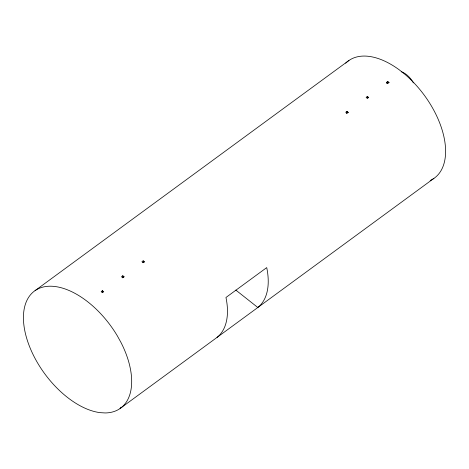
<?xml version="1.0" encoding="UTF-8"?>
<svg xmlns="http://www.w3.org/2000/svg" width="469" height="469" viewBox="0 0 469 469"><rect width="100%" height="100%" fill="white"/><g stroke="black" fill="none" stroke-linecap="round" stroke-linejoin="round"><path stroke-width="0.7" d="M120.029 408.546L121.723 407.25A72.672 40.785 53.7 0 0 130.353 368.646L129.661 365.457A72.672 40.785 53.7 0 0 120.949 342.411L117.332 335.868A72.672 40.785 53.7 0 0 45.223 286.606A72.672 40.785 53.7 0 0 31.03 350.12A72.672 40.785 53.7 0 0 100.173 412.656L105.185 412.949A72.672 40.785 53.7 0 0 120.029 408.546L433.907 178.39M217.036 337.375L217.516 337.006A72.672 40.785 53.7 0 0 226.146 298.401L225.947 297.498L266.714 267.606L266.908 268.514A72.672 40.785 53.7 0 1 258.278 307.119L257.798 307.488L235.813 290.082M35.093 290.61L348.971 60.454M102.394 290.71L101.169 291.607L102.471 292.638L103.696 291.741L102.394 290.71L102.916 291.806L102.101 292.404M122.772 275.766L121.553 276.663L122.855 277.695L124.08 276.798L122.772 275.766L123.294 276.862L124.08 276.798M143.156 260.817L141.931 261.714L143.238 262.746L144.458 261.849L143.156 260.817L143.678 261.919L144.458 261.849M346.972 111.37L345.753 112.267L347.054 113.299L348.274 112.402L346.972 111.37L347.494 112.466L348.274 112.402M367.356 96.426L366.131 97.323L367.432 98.355L368.657 97.458L367.356 96.426L367.878 97.523L368.657 97.458M386.515 82.374L387.734 81.477L389.041 82.509L387.036 83.476L386.515 82.374L387.816 83.406M123.294 276.862L122.075 277.759L122.855 277.695M142.863 262.517L143.678 261.919M346.269 113.363L347.494 112.466M367.063 98.121L367.878 97.523M387.036 83.476L389.041 82.509M120.75 407.227L121.242 407.62M387.734 81.477L388.256 82.579M430.167 180.495A72.672 40.785 53.7 0 0 404.811 74.231L399.254 69.834A72.672 40.785 53.7 0 0 345.7 63.204M401.4 71.739A15.876 8.911 53.7 0 1 413.418 82.89"/></g></svg>
